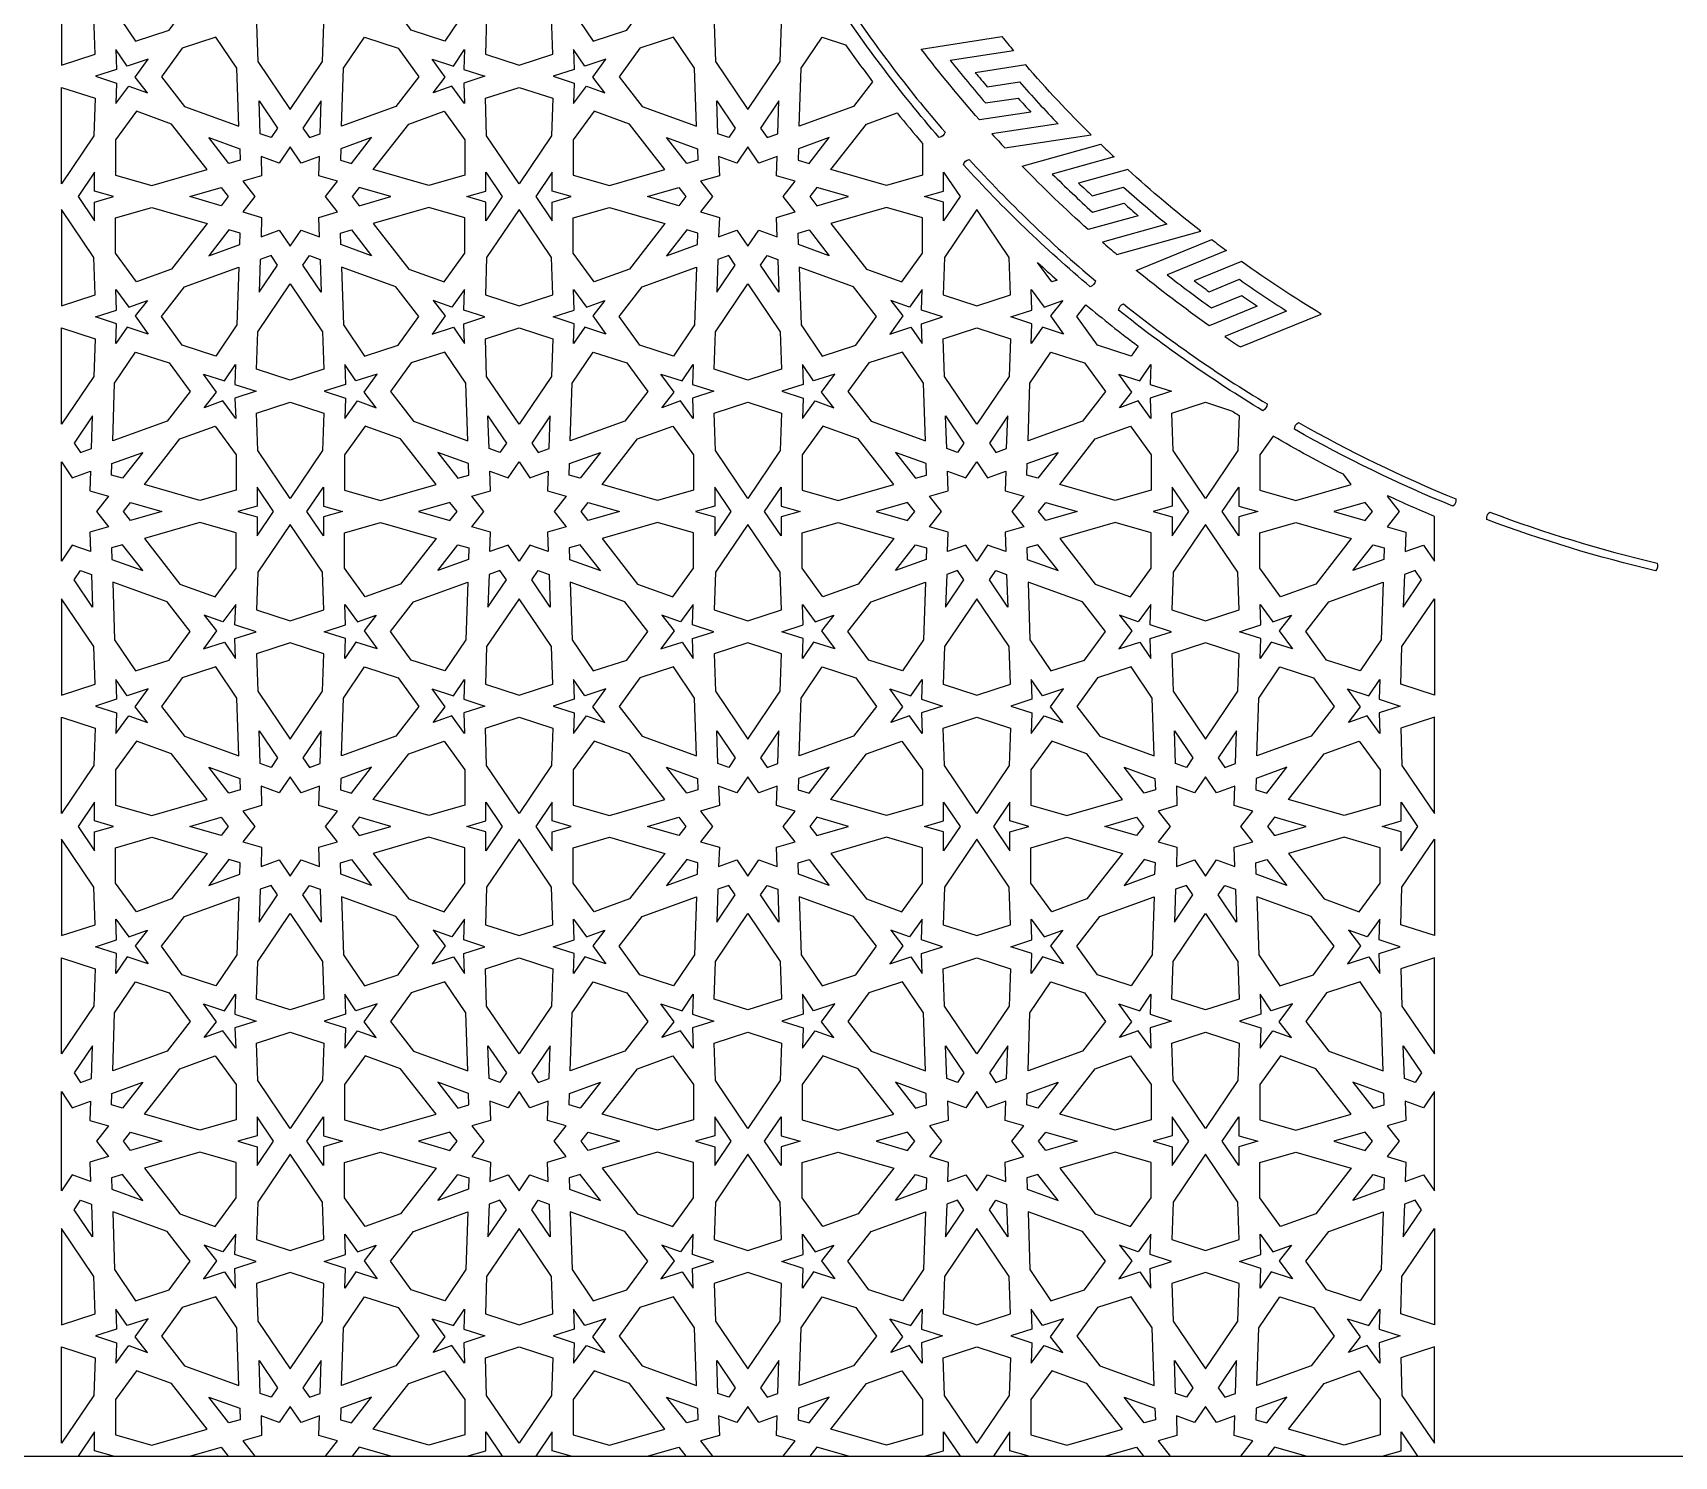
# Model space of a CAD drawing. Extents: x -1807 to 4498, y -1480 to 4111.
# Drawn here: x -265 to 1816, y -1480 to 325 of the extents above; entities that cross this region are included whole.
import ezdxf

# ---------------------------------------------------------------- set-up
doc = ezdxf.new("R2010")
doc.units = 0
doc.layers.add('LAYER_01', color=7, linetype='CONTINUOUS')

msp = doc.modelspace()

# ---------------------------------------------------------------- linework, layer by layer
at = {"layer": 'LAYER_01'}
for points in [[(-1806.5, -1480.4), (4497.9, -1480.4), (4497.9, 4110.9), (-1806.5, 4110.9)], [(-95, 402), (-163.9, 427), (-161.4, 353.7), (-134.8, 314.3), (-92.1, 328.2), (-65.7, 364.5)], [(217.4, 402), (286.4, 427), (283.9, 353.7), (257.2, 314.3), (214.6, 328.2), (188.2, 364.5)], [(485.4, 402), (416.4, 427), (418.9, 353.7), (445.6, 314.3), (488.2, 328.2), (514.6, 364.5)], [(-228.9, 283.7), (-186.3, 297.6), (-187.8, 345.1), (-228.9, 405.8)], [(351.4, 283.7), (394.1, 297.6), (392.5, 345.1), (351.4, 405.8), (310.3, 345.1), (308.7, 297.6)], [(61.2, 349.9), (18.6, 336.1), (20.2, 288.5), (61.2, 227.8), (102.3, 288.5), (103.9, 336.1)], [(641.6, 349.9), (598.9, 336.1), (600.5, 288.5), (641.6, 227.8), (682.6, 288.5), (684.2, 336.1)], [(-6.3, 279.9), (-32.9, 319.3), (-75.6, 305.5), (-102, 269.2), (-72.7, 231.6), (-3.8, 206.6)], [(128.7, 279.9), (155.4, 319.3), (198.1, 305.5), (224.4, 269.2), (195.2, 231.6), (126.3, 206.6)], [(574.1, 279.9), (547.4, 319.3), (504.7, 305.5), (478.4, 269.2), (507.6, 231.6), (576.5, 206.6)], [(-185.7, 269.7), (-158.9, 261), (-159.8, 235), (-143.6, 257.3), (-119.9, 248.7), (-135.4, 268.6), (-118.8, 291.4), (-145.6, 282.7), (-159.7, 303.6), (-158.9, 278.4)], [(308.2, 269.7), (281.4, 261), (282.2, 235), (266.1, 257.3), (242.4, 248.7), (257.9, 268.6), (241.3, 291.4), (268.1, 282.7), (282.2, 303.6), (281.4, 278.4)], [(394.6, 269.7), (421.4, 261), (420.6, 235), (436.8, 257.3), (460.4, 248.7), (444.9, 268.6), (461.5, 291.4), (434.7, 282.7), (420.6, 303.6), (421.4, 278.4)], [(-228.9, 255.6), (-186.3, 241.8), (-187.8, 194.2), (-228.9, 133.5)], [(351.4, 255.6), (394.1, 241.8), (392.5, 194.2), (351.4, 133.5), (310.3, 194.2), (308.7, 241.8)], [(37, 191.9), (23.2, 196.8), (21.8, 238.4), (45.1, 204)], [(85.5, 191.9), (99.2, 196.8), (100.6, 238.4), (77.4, 204)], [(617.3, 191.9), (603.6, 196.8), (602.2, 238.4), (625.4, 204)], [(665.9, 191.9), (679.6, 196.8), (681, 238.4), (657.7, 204)], [(-89.1, 209.2), (-133.8, 225.4), (-160.2, 189.1), (-160.2, 144.2), (-114.4, 131), (-44, 151.3)], [(211.5, 209.2), (256.3, 225.4), (282.6, 189.1), (282.6, 144.2), (236.9, 131), (166.5, 151.3)], [(491.3, 209.2), (446.5, 225.4), (420.2, 189.1), (420.2, 144.2), (465.9, 131), (536.3, 151.3)], [(-2.3, 163.3), (-16.4, 159.3), (-41.9, 192.1), (-2.8, 177.9)], [(124.8, 163.3), (138.8, 159.3), (164.4, 192.1), (125.3, 177.9)], [(578, 163.3), (564, 159.3), (538.4, 192.1), (577.5, 177.9)], [(705.2, 163.3), (719.2, 159.3), (744.7, 192.1), (705.6, 177.9)], [(16.5, 117.1), (1.3, 97.7), (25, 90.8), (24.2, 66.2), (47.4, 74.6), (61.2, 54.1), (75.1, 74.6), (98.3, 66.2), (97.4, 90.8), (121.2, 97.7), (106, 117.1), (121.2, 136.6), (97.4, 143.4), (98.3, 168.1), (75.1, 159.7), (61.2, 180.1), (47.4, 159.7), (24.2, 168.1), (25, 143.4), (1.3, 136.6)], [(596.8, 117.1), (581.7, 97.7), (605.4, 90.8), (604.5, 66.2), (627.7, 74.6), (641.6, 54.1), (655.4, 74.6), (678.6, 66.2), (677.8, 90.8), (701.5, 97.7), (686.3, 117.1), (701.5, 136.6), (677.8, 143.4), (678.6, 168.1), (655.4, 159.7), (641.6, 180.1), (627.7, 159.7), (604.5, 168.1), (605.4, 143.4), (581.7, 136.6)], [(-162.7, 117.1), (-186.9, 124.1), (-186.9, 148), (-207.8, 117.1), (-186.9, 86.2), (-186.9, 110.2)], [(285.1, 117.1), (309.3, 124.1), (309.3, 148), (330.2, 117.1), (309.3, 86.2), (309.3, 110.2)], [(417.7, 117.1), (393.5, 124.1), (393.5, 148), (372.6, 117.1), (393.5, 86.2), (393.5, 110.2)], [(865.5, 117.1), (889.7, 124.1), (889.7, 148), (910.6, 117.1), (889.7, 86.2), (889.7, 110.2)], [(-17.4, 117.1), (-26.3, 105.6), (-66.2, 117.1), (-26.3, 128.6)], [(139.8, 117.1), (148.8, 105.6), (188.7, 117.1), (148.8, 128.6)], [(563, 117.1), (554, 105.6), (514.1, 117.1), (554, 128.6)], [(720.2, 117.1), (729.1, 105.6), (769, 117.1), (729.1, 128.6)], [(-228.9, -21.4), (-186.3, -7.5), (-187.8, 40), (-228.9, 100.8)], [(-89.1, 25.1), (-133.8, 8.9), (-160.2, 45.2), (-160.2, 90.1), (-114.4, 103.2), (-44, 82.9)], [(211.5, 25.1), (256.3, 8.9), (282.6, 45.2), (282.6, 90.1), (236.9, 103.2), (166.5, 82.9)], [(351.4, -21.4), (394.1, -7.5), (392.5, 40), (351.4, 100.8), (310.3, 40), (308.7, -7.5)], [(491.3, 25.1), (446.5, 8.9), (420.2, 45.2), (420.2, 90.1), (465.9, 103.2), (536.3, 82.9)], [(791.9, 25.1), (836.6, 8.9), (863, 45.2), (863, 90.1), (817.3, 103.2), (746.8, 82.9)], [(931.7, -21.4), (974.4, -7.5), (972.8, 40), (931.7, 100.8), (890.7, 40), (889.1, -7.5)], [(-2.3, 70.9), (-16.4, 75), (-41.9, 42.2), (-2.8, 56.4)], [(124.8, 70.9), (138.8, 75), (164.4, 42.2), (125.3, 56.4)], [(578, 70.9), (564, 75), (538.4, 42.2), (577.5, 56.4)], [(705.2, 70.9), (719.2, 75), (744.7, 42.2), (705.6, 56.4)], [(37, 42.4), (23.2, 37.4), (21.8, -4.1), (45.1, 30.3)], [(85.5, 42.4), (99.2, 37.4), (100.6, -4.1), (77.4, 30.3)], [(617.3, 42.4), (603.6, 37.4), (602.2, -4.1), (625.4, 30.3)], [(665.9, 42.4), (679.6, 37.4), (681, -4.1), (657.7, 30.3)], [(-6.3, -45.7), (-32.9, -85.1), (-75.6, -71.2), (-102, -34.9), (-72.7, 2.6), (-3.8, 27.6)], [(128.7, -45.7), (155.4, -85.1), (198.1, -71.2), (224.4, -34.9), (195.2, 2.6), (126.3, 27.6)], [(574.1, -45.7), (547.4, -85.1), (504.7, -71.2), (478.4, -34.9), (507.6, 2.6), (576.5, 27.6)], [(709.1, -45.7), (735.7, -85.1), (778.4, -71.2), (804.8, -34.9), (775.5, 2.6), (706.6, 27.6)], [(61.2, -115.7), (18.6, -101.8), (20.2, -54.3), (61.2, 6.5), (102.3, -54.3), (103.9, -101.8)], [(641.6, -115.7), (598.9, -101.8), (600.5, -54.3), (641.6, 6.5), (682.6, -54.3), (684.2, -101.8)], [(-185.7, -35.4), (-158.9, -26.7), (-159.8, -0.8), (-143.6, -23.1), (-119.9, -14.5), (-135.4, -34.3), (-118.8, -57.2), (-145.6, -48.4), (-159.7, -69.3), (-158.9, -44.1)], [(308.2, -35.4), (281.4, -26.7), (282.2, -0.8), (266.1, -23.1), (242.4, -14.5), (257.9, -34.3), (241.3, -57.2), (268.1, -48.4), (282.2, -69.3), (281.4, -44.1)], [(394.6, -35.4), (421.4, -26.7), (420.6, -0.8), (436.8, -23.1), (460.4, -14.5), (444.9, -34.3), (461.5, -57.2), (434.7, -48.4), (420.6, -69.3), (421.4, -44.1)], [(888.5, -35.4), (861.7, -26.7), (862.6, -0.8), (846.4, -23.1), (822.7, -14.5), (838.2, -34.3), (821.6, -57.2), (848.4, -48.4), (862.5, -69.3), (861.7, -44.1)], [(974.9, -35.4), (1001.8, -26.7), (1000.9, -0.8), (1017.1, -23.1), (1040.8, -14.5), (1025.3, -34.3), (1041.9, -57.2), (1015, -48.4), (1000.9, -69.3), (1001.8, -44.1)], [(-228.9, -49.5), (-186.3, -63.3), (-187.8, -110.9), (-228.9, -171.6)], [(351.4, -49.5), (394.1, -63.3), (392.5, -110.9), (351.4, -171.6), (310.3, -110.9), (308.7, -63.3)], [(931.7, -49.5), (974.4, -63.3), (972.8, -110.9), (931.7, -171.6), (890.7, -110.9), (889.1, -63.3)], [(-95, -167.7), (-163.9, -192.7), (-161.4, -119.5), (-134.8, -80.1), (-92.1, -93.9), (-65.7, -130.2)], [(217.4, -167.7), (286.4, -192.7), (283.9, -119.5), (257.2, -80.1), (214.6, -93.9), (188.2, -130.2)], [(485.4, -167.7), (416.4, -192.7), (418.9, -119.5), (445.6, -80.1), (488.2, -93.9), (514.6, -130.2)], [(797.8, -167.7), (866.7, -192.7), (864.2, -119.5), (837.6, -80.1), (794.9, -93.9), (768.5, -130.2)], [(1065.7, -167.7), (996.8, -192.7), (999.2, -119.5), (1025.9, -80.1), (1068.6, -93.9), (1094.9, -130.2)], [(18, -129.7), (-8.8, -138.4), (-7.9, -164.3), (-24.1, -142.1), (-47.8, -150.6), (-32.3, -130.8), (-48.9, -108), (-22.1, -116.7), (-8, -95.8), (-8.8, -121)], [(104.4, -129.7), (131.3, -138.4), (130.4, -164.3), (146.6, -142.1), (170.3, -150.6), (154.8, -130.8), (171.4, -108), (144.5, -116.7), (130.4, -95.8), (131.3, -121)], [(598.4, -129.7), (571.5, -138.4), (572.4, -164.3), (556.2, -142.1), (532.5, -150.6), (548, -130.8), (531.4, -108), (558.3, -116.7), (572.4, -95.8), (571.5, -121)], [(684.8, -129.7), (711.6, -138.4), (710.7, -164.3), (726.9, -142.1), (750.6, -150.6), (735.1, -130.8), (751.7, -108), (724.9, -116.7), (710.8, -95.8), (711.6, -121)], [(1178.7, -129.7), (1151.9, -138.4), (1152.7, -164.3), (1136.5, -142.1), (1112.9, -150.6), (1128.3, -130.8), (1111.8, -108), (1138.6, -116.7), (1152.7, -95.8), (1151.9, -121)], [(61.2, -143.7), (103.9, -157.6), (102.3, -205.1), (61.2, -265.9), (20.2, -205.1), (18.6, -157.6)], [(641.6, -143.7), (684.2, -157.6), (682.6, -205.1), (641.6, -265.9), (600.5, -205.1), (598.9, -157.6)], [(-189.5, -161), (-212.8, -195.4), (-204.6, -207.5), (-190.9, -202.5)], [(312, -161), (335.3, -195.4), (327.1, -207.5), (313.4, -202.5)], [(390.8, -161), (367.5, -195.4), (375.7, -207.5), (389.4, -202.5)], [(892.3, -161), (915.6, -195.4), (907.4, -207.5), (893.7, -202.5)], [(971.1, -161), (947.8, -195.4), (956, -207.5), (969.7, -202.5)], [(-53.2, -268.4), (-123.7, -248.1), (-78.6, -190.2), (-33.9, -174), (-7.5, -210.3), (-7.5, -255.2)], [(175.7, -268.4), (246.2, -248.1), (201.1, -190.2), (156.4, -174), (130, -210.3), (130, -255.2)], [(527.1, -268.4), (456.6, -248.1), (501.7, -190.2), (546.4, -174), (572.8, -210.3), (572.8, -255.2)], [(756, -268.4), (826.5, -248.1), (781.4, -190.2), (736.7, -174), (710.3, -210.3), (710.3, -255.2)], [(1107.4, -268.4), (1037, -248.1), (1082, -190.2), (1126.8, -174), (1153.1, -210.3), (1153.1, -255.2)], [(-125.8, -207.3), (-151.3, -240.1), (-165.3, -236.1), (-164.9, -221.5)], [(248.3, -207.3), (273.8, -240.1), (287.8, -236.1), (287.3, -221.5)], [(454.5, -207.3), (429, -240.1), (415, -236.1), (415.5, -221.5)], [(828.6, -207.3), (854.1, -240.1), (868.1, -236.1), (867.7, -221.5)], [(1034.9, -207.3), (1009.3, -240.1), (995.3, -236.1), (995.8, -221.5)], [(-228.9, -219.3), (-215.1, -239.7), (-191.9, -231.3), (-192.7, -255.9), (-169, -262.8), (-184.2, -282.2), (-169, -301.7), (-192.7, -308.6), (-191.9, -333.2), (-215.1, -324.8), (-228.9, -345.2)], [(396.1, -282.2), (411.3, -301.7), (387.6, -308.6), (388.4, -333.2), (365.2, -324.8), (351.4, -345.2), (337.6, -324.8), (314.4, -333.2), (315.2, -308.6), (291.5, -301.7), (306.7, -282.2), (291.5, -262.8), (315.2, -255.9), (314.4, -231.3), (337.6, -239.7), (351.4, -219.3), (365.2, -239.7), (388.4, -231.3), (387.6, -255.9), (411.3, -262.8)], [(976.5, -282.2), (991.6, -301.7), (967.9, -308.6), (968.8, -333.2), (945.6, -324.8), (931.7, -345.2), (917.9, -324.8), (894.7, -333.2), (895.5, -308.6), (871.8, -301.7), (887, -282.2), (871.8, -262.8), (895.5, -255.9), (894.7, -231.3), (917.9, -239.7), (931.7, -219.3), (945.6, -239.7), (968.8, -231.3), (967.9, -255.9), (991.6, -262.8)], [(40.1, -282.2), (19.2, -251.3), (19.2, -275.3), (-5, -282.2), (19.2, -289.2), (19.2, -313.2)], [(82.4, -282.2), (103.3, -251.3), (103.3, -275.3), (127.5, -282.2), (103.3, -289.2), (103.3, -313.2)], [(620.4, -282.2), (599.5, -251.3), (599.5, -275.3), (575.3, -282.2), (599.5, -289.2), (599.5, -313.2)], [(662.7, -282.2), (683.6, -251.3), (683.6, -275.3), (707.8, -282.2), (683.6, -289.2), (683.6, -313.2)], [(1200.7, -282.2), (1179.8, -251.3), (1179.8, -275.3), (1155.6, -282.2), (1179.8, -289.2), (1179.8, -313.2)], [(1243.1, -282.2), (1264, -251.3), (1264, -275.3), (1288.2, -282.2), (1264, -289.2), (1264, -313.2)], [(-150.3, -282.2), (-141.4, -270.7), (-101.5, -282.2), (-141.4, -293.8)], [(223.9, -282.2), (263.8, -293.8), (272.8, -282.2), (263.8, -270.7)], [(478.9, -282.2), (439, -293.8), (430, -282.2), (439, -270.7)], [(853.1, -282.2), (844.2, -270.7), (804.3, -282.2), (844.2, -293.8)], [(1010.3, -282.2), (1019.3, -270.7), (1059.2, -282.2), (1019.3, -293.8)], [(1384.6, -282.2), (1424.5, -293.8), (1433.5, -282.2), (1424.5, -270.7)], [(-53.2, -296.1), (-123.7, -316.4), (-78.6, -374.3), (-33.9, -390.5), (-7.5, -354.2), (-7.5, -309.3)], [(61.2, -420.8), (103.9, -406.9), (102.3, -359.3), (61.2, -298.6), (20.2, -359.3), (18.6, -406.9)], [(175.7, -296.1), (246.2, -316.4), (201.1, -374.3), (156.4, -390.5), (130, -354.2), (130, -309.3)], [(527.1, -296.1), (456.6, -316.4), (501.7, -374.3), (546.4, -390.5), (572.8, -354.2), (572.8, -309.3)], [(641.6, -420.8), (684.2, -406.9), (682.6, -359.3), (641.6, -298.6), (600.5, -359.3), (598.9, -406.9)], [(756, -296.1), (826.5, -316.4), (781.4, -374.3), (736.7, -390.5), (710.3, -354.2), (710.3, -309.3)], [(1107.4, -296.1), (1037, -316.4), (1082, -374.3), (1126.8, -390.5), (1153.1, -354.2), (1153.1, -309.3)], [(1221.9, -420.8), (1264.6, -406.9), (1263, -359.3), (1221.9, -298.6), (1180.8, -359.3), (1179.2, -406.9)], [(1336.4, -296.1), (1406.8, -316.4), (1361.8, -374.3), (1317, -390.5), (1290.7, -354.2), (1290.7, -309.3)], [(-125.8, -357.2), (-151.3, -324.4), (-165.3, -328.4), (-164.9, -343)], [(248.3, -357.2), (273.8, -324.4), (287.8, -328.4), (287.3, -343)], [(454.5, -357.2), (429, -324.4), (415, -328.4), (415.5, -343)], [(828.6, -357.2), (854.1, -324.4), (868.1, -328.4), (867.7, -343)], [(1034.9, -357.2), (1009.3, -324.4), (995.3, -328.4), (995.8, -343)], [(1408.9, -357.2), (1434.5, -324.4), (1448.5, -328.4), (1448, -343)], [(-189.5, -403.5), (-212.8, -369.1), (-204.6, -357), (-190.9, -362)], [(-95, -396.8), (-163.9, -371.8), (-161.4, -445), (-134.8, -484.4), (-92.1, -470.6), (-65.7, -434.3)], [(217.4, -396.8), (286.4, -371.8), (283.9, -445), (257.2, -484.4), (214.6, -470.6), (188.2, -434.3)], [(312, -403.5), (335.3, -369.1), (327.1, -357), (313.4, -362)], [(390.8, -403.5), (367.5, -369.1), (375.7, -357), (389.4, -362)], [(485.4, -396.8), (416.4, -371.8), (418.9, -445), (445.6, -484.4), (488.2, -470.6), (514.6, -434.3)], [(797.8, -396.8), (866.7, -371.8), (864.2, -445), (837.6, -484.4), (794.9, -470.6), (768.5, -434.3)], [(892.3, -403.5), (915.6, -369.1), (907.4, -357), (893.7, -362)], [(971.1, -403.5), (947.8, -369.1), (956, -357), (969.7, -362)], [(1065.7, -396.8), (996.8, -371.8), (999.2, -445), (1025.9, -484.4), (1068.6, -470.6), (1094.9, -434.3)], [(1378.1, -396.8), (1447, -371.8), (1444.6, -445), (1417.9, -484.4), (1375.2, -470.6), (1348.9, -434.3)], [(1472.7, -403.5), (1495.9, -369.1), (1487.8, -357), (1474.1, -362)], [(-228.9, -515), (-186.3, -501.2), (-187.8, -453.6), (-228.9, -392.9)], [(351.4, -515), (394.1, -501.2), (392.5, -453.6), (351.4, -392.9), (310.3, -453.6), (308.7, -501.2)], [(931.7, -515), (974.4, -501.2), (972.8, -453.6), (931.7, -392.9), (890.7, -453.6), (889.1, -501.2)], [(1512.1, -515), (1469.4, -501.2), (1471, -453.6), (1512.1, -392.9)], [(18, -434.8), (-8.8, -426.1), (-7.9, -400.2), (-24.1, -422.4), (-47.8, -413.9), (-32.3, -433.7), (-48.9, -456.5), (-22.1, -447.8), (-8, -468.7), (-8.8, -443.5)], [(104.4, -434.8), (131.3, -426.1), (130.4, -400.2), (146.6, -422.4), (170.3, -413.9), (154.8, -433.7), (171.4, -456.5), (144.5, -447.8), (130.4, -468.7), (131.3, -443.5)], [(598.4, -434.8), (571.5, -426.1), (572.4, -400.2), (556.2, -422.4), (532.5, -413.9), (548, -433.7), (531.4, -456.5), (558.3, -447.8), (572.4, -468.7), (571.5, -443.5)], [(684.8, -434.8), (711.6, -426.1), (710.7, -400.2), (726.9, -422.4), (750.6, -413.9), (735.1, -433.7), (751.7, -456.5), (724.9, -447.8), (710.8, -468.7), (711.6, -443.5)], [(1178.7, -434.8), (1151.9, -426.1), (1152.7, -400.2), (1136.5, -422.4), (1112.9, -413.9), (1128.3, -433.7), (1111.8, -456.5), (1138.6, -447.8), (1152.7, -468.7), (1151.9, -443.5)], [(1265.1, -434.8), (1291.9, -426.1), (1291.1, -400.2), (1307.2, -422.4), (1330.9, -413.9), (1315.4, -433.7), (1332, -456.5), (1305.2, -447.8), (1291.1, -468.7), (1291.9, -443.5)], [(61.2, -448.8), (18.6, -462.7), (20.2, -510.2), (61.2, -571), (102.3, -510.2), (103.9, -462.7)], [(641.6, -448.8), (598.9, -462.7), (600.5, -510.2), (641.6, -571), (682.6, -510.2), (684.2, -462.7)], [(1221.9, -448.8), (1179.2, -462.7), (1180.8, -510.2), (1221.9, -571), (1263, -510.2), (1264.6, -462.7)], [(-185.7, -529.1), (-158.9, -537.8), (-159.8, -563.7), (-143.6, -541.4), (-119.9, -550), (-135.4, -530.2), (-118.8, -507.3), (-145.6, -516), (-159.7, -495.2), (-158.9, -520.4)], [(-6.3, -518.8), (-32.9, -479.4), (-75.6, -493.3), (-102, -529.6), (-72.7, -567.1), (-3.8, -592.1)], [(128.7, -518.8), (155.4, -479.4), (198.1, -493.3), (224.4, -529.6), (195.2, -567.1), (126.3, -592.1)], [(308.2, -529.1), (281.4, -537.8), (282.2, -563.7), (266.1, -541.4), (242.4, -550), (257.9, -530.2), (241.3, -507.3), (268.1, -516), (282.2, -495.2), (281.4, -520.4)], [(394.6, -529.1), (421.4, -537.8), (420.6, -563.7), (436.8, -541.4), (460.4, -550), (444.9, -530.2), (461.5, -507.3), (434.7, -516), (420.6, -495.2), (421.4, -520.4)], [(574.1, -518.8), (547.4, -479.4), (504.7, -493.3), (478.4, -529.6), (507.6, -567.1), (576.5, -592.1)], [(709.1, -518.8), (735.7, -479.4), (778.4, -493.3), (804.8, -529.6), (775.5, -567.1), (706.6, -592.1)], [(888.5, -529.1), (861.7, -537.8), (862.6, -563.7), (846.4, -541.4), (822.7, -550), (838.2, -530.2), (821.6, -507.3), (848.4, -516), (862.5, -495.2), (861.7, -520.4)], [(974.9, -529.1), (1001.8, -537.8), (1000.9, -563.7), (1017.1, -541.4), (1040.8, -550), (1025.3, -530.2), (1041.9, -507.3), (1015, -516), (1000.9, -495.2), (1001.8, -520.4)], [(1154.4, -518.8), (1127.7, -479.4), (1085.1, -493.3), (1058.7, -529.6), (1087.9, -567.1), (1156.9, -592.1)], [(1289.4, -518.8), (1316.1, -479.4), (1358.7, -493.3), (1385.1, -529.6), (1355.9, -567.1), (1286.9, -592.1)], [(1468.9, -529.1), (1442, -537.8), (1442.9, -563.7), (1426.7, -541.4), (1403, -550), (1418.5, -530.2), (1401.9, -507.3), (1428.8, -516), (1442.9, -495.2), (1442, -520.4)], [(-228.9, -543.1), (-186.3, -557), (-187.8, -604.5), (-228.9, -665.3)], [(37, -606.9), (23.2, -601.9), (21.8, -560.4), (45.1, -594.8)], [(85.5, -606.9), (99.2, -601.9), (100.6, -560.4), (77.4, -594.8)], [(351.4, -543.1), (394.1, -557), (392.5, -604.5), (351.4, -665.3), (310.3, -604.5), (308.7, -557)], [(617.3, -606.9), (603.6, -601.9), (602.2, -560.4), (625.4, -594.8)], [(665.9, -606.9), (679.6, -601.9), (681, -560.4), (657.7, -594.8)], [(931.7, -665.3), (890.7, -604.5), (889.1, -557), (931.7, -543.1), (974.4, -557), (972.8, -604.5)], [(1197.6, -606.9), (1183.9, -601.9), (1182.5, -560.4), (1205.8, -594.8)], [(1246.2, -606.9), (1259.9, -601.9), (1261.3, -560.4), (1238, -594.8)], [(1512.1, -543.1), (1469.4, -557), (1471, -604.5), (1512.1, -665.3)], [(-89.1, -589.6), (-133.8, -573.4), (-160.2, -609.7), (-160.2, -654.6), (-114.4, -667.7), (-44, -647.4)], [(211.5, -589.6), (256.3, -573.4), (282.6, -609.7), (282.6, -654.6), (236.9, -667.7), (166.5, -647.4)], [(491.3, -589.6), (446.5, -573.4), (420.2, -609.7), (420.2, -654.6), (465.9, -667.7), (536.3, -647.4)], [(791.9, -589.6), (836.6, -573.4), (863, -609.7), (863, -654.6), (817.3, -667.7), (746.8, -647.4)], [(1071.6, -589.6), (1026.9, -573.4), (1000.5, -609.7), (1000.5, -654.6), (1046.2, -667.7), (1116.7, -647.4)], [(1372.2, -589.6), (1416.9, -573.4), (1443.3, -609.7), (1443.3, -654.6), (1397.6, -667.7), (1327.1, -647.4)], [(-2.3, -635.4), (-16.4, -639.5), (-41.9, -606.7), (-2.8, -620.9)], [(16.5, -681.6), (1.3, -701.1), (25, -707.9), (24.2, -732.6), (47.4, -724.2), (61.2, -744.6), (75.1, -724.2), (98.3, -732.6), (97.4, -707.9), (121.2, -701.1), (106, -681.6), (121.2, -662.2), (97.4, -655.3), (98.3, -630.7), (75.1, -639.1), (61.2, -618.6), (47.4, -639.1), (24.2, -630.7), (25, -655.3), (1.3, -662.2)], [(124.8, -635.4), (138.8, -639.5), (164.4, -606.7), (125.3, -620.9)], [(578, -635.4), (564, -639.5), (538.4, -606.7), (577.5, -620.9)], [(596.8, -681.6), (581.7, -701.1), (605.4, -707.9), (604.5, -732.6), (627.7, -724.2), (641.6, -744.6), (655.4, -724.2), (678.6, -732.6), (677.8, -707.9), (701.5, -701.1), (686.3, -681.6), (701.5, -662.2), (677.8, -655.3), (678.6, -630.7), (655.4, -639.1), (641.6, -618.6), (627.7, -639.1), (604.5, -630.7), (605.4, -655.3), (581.7, -662.2)], [(705.2, -635.4), (719.2, -639.5), (744.7, -606.7), (705.6, -620.9)], [(1158.3, -635.4), (1144.3, -639.5), (1118.8, -606.7), (1157.8, -620.9)], [(1177.1, -681.6), (1162, -701.1), (1185.7, -707.9), (1184.9, -732.6), (1208.1, -724.2), (1221.9, -744.6), (1235.7, -724.2), (1258.9, -732.6), (1258.1, -707.9), (1281.8, -701.1), (1266.6, -681.6), (1281.8, -662.2), (1258.1, -655.3), (1258.9, -630.7), (1235.7, -639.1), (1221.9, -618.6), (1208.1, -639.1), (1184.9, -630.7), (1185.7, -655.3), (1162, -662.2)], [(1285.5, -635.4), (1299.5, -639.5), (1325, -606.7), (1286, -620.9)], [(-162.7, -681.6), (-186.9, -674.7), (-186.9, -650.7), (-207.8, -681.6), (-186.9, -712.5), (-186.9, -688.6)], [(285.1, -681.6), (309.3, -674.7), (309.3, -650.7), (330.2, -681.6), (309.3, -712.5), (309.3, -688.6)], [(417.7, -681.6), (393.5, -674.7), (393.5, -650.7), (372.6, -681.6), (393.5, -712.5), (393.5, -688.6)], [(865.5, -681.6), (889.7, -674.7), (889.7, -650.7), (910.6, -681.6), (889.7, -712.5), (889.7, -688.6)], [(998, -681.6), (973.8, -674.7), (973.8, -650.7), (952.9, -681.6), (973.8, -712.5), (973.8, -688.6)], [(1445.8, -681.6), (1470, -674.7), (1470, -650.7), (1490.9, -681.6), (1470, -712.5), (1470, -688.6)], [(-17.4, -681.6), (-26.3, -693.1), (-66.2, -681.6), (-26.3, -670.1)], [(139.8, -681.6), (148.8, -693.1), (188.7, -681.6), (148.8, -670.1)], [(563, -681.6), (554, -693.1), (514.1, -681.6), (554, -670.1)], [(720.2, -681.6), (729.1, -693.1), (769, -681.6), (729.1, -670.1)], [(1143.3, -681.6), (1134.3, -693.1), (1094.4, -681.6), (1134.3, -670.1)], [(1300.5, -681.6), (1309.5, -693.1), (1349.4, -681.6), (1309.5, -670.1)], [(-228.9, -820.1), (-186.3, -806.3), (-187.8, -758.7), (-228.9, -698)], [(-89.1, -773.7), (-133.8, -789.9), (-160.2, -753.6), (-160.2, -708.7), (-114.4, -695.5), (-44, -715.8)], [(211.5, -773.7), (256.3, -789.9), (282.6, -753.6), (282.6, -708.7), (236.9, -695.5), (166.5, -715.8)], [(351.4, -820.1), (394.1, -806.3), (392.5, -758.7), (351.4, -698), (310.3, -758.7), (308.7, -806.3)], [(491.3, -773.7), (446.5, -789.9), (420.2, -753.6), (420.2, -708.7), (465.9, -695.5), (536.3, -715.8)], [(791.9, -773.7), (836.6, -789.9), (863, -753.6), (863, -708.7), (817.3, -695.5), (746.8, -715.8)], [(931.7, -820.1), (974.4, -806.3), (972.8, -758.7), (931.7, -698), (890.7, -758.7), (889.1, -806.3)], [(1071.6, -773.7), (1026.9, -789.9), (1000.5, -753.6), (1000.5, -708.7), (1046.2, -695.5), (1116.7, -715.8)], [(1372.2, -773.7), (1416.9, -789.9), (1443.3, -753.6), (1443.3, -708.7), (1397.6, -695.5), (1327.1, -715.8)], [(1512.1, -820.1), (1469.4, -806.3), (1471, -758.7), (1512.1, -698)], [(-2.3, -727.8), (-16.4, -723.8), (-41.9, -756.6), (-2.8, -742.4)], [(124.8, -727.8), (138.8, -723.8), (164.4, -756.6), (125.3, -742.4)], [(578, -727.8), (564, -723.8), (538.4, -756.6), (577.5, -742.4)], [(705.2, -727.8), (719.2, -723.8), (744.7, -756.6), (705.6, -742.4)], [(1158.3, -727.8), (1144.3, -723.8), (1118.8, -756.6), (1157.8, -742.4)], [(1285.5, -727.8), (1299.5, -723.8), (1325, -756.6), (1286, -742.4)], [(37, -756.4), (23.2, -761.3), (21.8, -802.9), (45.1, -768.5)], [(85.5, -756.4), (99.2, -761.3), (100.6, -802.9), (77.4, -768.5)], [(617.3, -756.4), (603.6, -761.3), (602.2, -802.9), (625.4, -768.5)], [(665.9, -756.4), (679.6, -761.3), (681, -802.9), (657.7, -768.5)], [(1197.6, -756.4), (1183.9, -761.3), (1182.5, -802.9), (1205.8, -768.5)], [(1246.2, -756.4), (1259.9, -761.3), (1261.3, -802.9), (1238, -768.5)], [(-6.3, -844.4), (-32.9, -883.8), (-75.6, -870), (-102, -833.7), (-72.7, -796.1), (-3.8, -771.1)], [(128.7, -844.4), (155.4, -883.8), (198.1, -870), (224.4, -833.7), (195.2, -796.1), (126.3, -771.1)], [(574.1, -844.4), (547.4, -883.8), (504.7, -870), (478.4, -833.7), (507.6, -796.1), (576.5, -771.1)], [(709.1, -844.4), (735.7, -883.8), (778.4, -870), (804.8, -833.7), (775.5, -796.1), (706.6, -771.1)], [(1154.4, -844.4), (1127.7, -883.8), (1085.1, -870), (1058.7, -833.7), (1087.9, -796.1), (1156.9, -771.1)], [(1289.4, -844.4), (1316.1, -883.8), (1358.7, -870), (1385.1, -833.7), (1355.9, -796.1), (1286.9, -771.1)], [(-185.7, -834.2), (-158.9, -825.5), (-159.8, -799.5), (-143.6, -821.8), (-119.9, -813.2), (-135.4, -833.1), (-118.8, -855.9), (-145.6, -847.2), (-159.7, -868.1), (-158.9, -842.9)], [(61.2, -914.4), (18.6, -900.6), (20.2, -853), (61.2, -792.3), (102.3, -853), (103.9, -900.6)], [(308.2, -834.2), (281.4, -825.5), (282.2, -799.5), (266.1, -821.8), (242.4, -813.2), (257.9, -833.1), (241.3, -855.9), (268.1, -847.2), (282.2, -868.1), (281.4, -842.9)], [(394.6, -834.2), (421.4, -825.5), (420.6, -799.5), (436.8, -821.8), (460.4, -813.2), (444.9, -833.1), (461.5, -855.9), (434.7, -847.2), (420.6, -868.1), (421.4, -842.9)], [(641.6, -914.4), (598.9, -900.6), (600.5, -853), (641.6, -792.3), (682.6, -853), (684.2, -900.6)], [(888.5, -834.2), (861.7, -825.5), (862.6, -799.5), (846.4, -821.8), (822.7, -813.2), (838.2, -833.1), (821.6, -855.9), (848.4, -847.2), (862.5, -868.1), (861.7, -842.9)], [(974.9, -834.2), (1001.8, -825.5), (1000.9, -799.5), (1017.1, -821.8), (1040.8, -813.2), (1025.3, -833.1), (1041.9, -855.9), (1015, -847.2), (1000.9, -868.1), (1001.8, -842.9)], [(1221.9, -914.4), (1179.2, -900.6), (1180.8, -853), (1221.9, -792.3), (1263, -853), (1264.6, -900.6)], [(1468.9, -834.2), (1442, -825.5), (1442.9, -799.5), (1426.7, -821.8), (1403, -813.2), (1418.5, -833.1), (1401.9, -855.9), (1428.8, -847.2), (1442.9, -868.1), (1442, -842.9)], [(-228.9, -848.2), (-186.3, -862.1), (-187.8, -909.6), (-228.9, -970.3)], [(351.4, -848.2), (394.1, -862.1), (392.5, -909.6), (351.4, -970.3), (310.3, -909.6), (308.7, -862.1)], [(931.7, -970.3), (890.7, -909.6), (889.1, -862.1), (931.7, -848.2), (974.4, -862.1), (972.8, -909.6)], [(1512.1, -848.2), (1469.4, -862.1), (1471, -909.6), (1512.1, -970.3)], [(-95, -966.5), (-163.9, -991.5), (-161.4, -918.2), (-134.8, -878.8), (-92.1, -892.7), (-65.7, -929)], [(18, -928.5), (-8.8, -937.2), (-7.9, -963.1), (-24.1, -940.8), (-47.8, -949.4), (-32.3, -929.5), (-48.9, -906.7), (-22.1, -915.4), (-8, -894.6), (-8.8, -919.7)], [(104.4, -928.5), (131.3, -937.2), (130.4, -963.1), (146.6, -940.8), (170.3, -949.4), (154.8, -929.5), (171.4, -906.7), (144.5, -915.4), (130.4, -894.6), (131.3, -919.7)], [(217.4, -966.5), (286.4, -991.5), (283.9, -918.2), (257.2, -878.8), (214.6, -892.7), (188.2, -929)], [(485.4, -966.5), (416.4, -991.5), (418.9, -918.2), (445.6, -878.8), (488.2, -892.7), (514.6, -929)], [(598.4, -928.5), (571.5, -937.2), (572.4, -963.1), (556.2, -940.8), (532.5, -949.4), (548, -929.5), (531.4, -906.7), (558.3, -915.4), (572.4, -894.6), (571.5, -919.7)], [(684.8, -928.5), (711.6, -937.2), (710.7, -963.1), (726.9, -940.8), (750.6, -949.4), (735.1, -929.5), (751.7, -906.7), (724.9, -915.4), (710.8, -894.6), (711.6, -919.7)], [(797.8, -966.5), (866.7, -991.5), (864.2, -918.2), (837.6, -878.8), (794.9, -892.7), (768.5, -929)], [(1065.7, -966.5), (996.8, -991.5), (999.2, -918.2), (1025.9, -878.8), (1068.6, -892.7), (1094.9, -929)], [(1178.7, -928.5), (1151.9, -937.2), (1152.7, -963.1), (1136.5, -940.8), (1112.9, -949.4), (1128.3, -929.5), (1111.8, -906.7), (1138.6, -915.4), (1152.7, -894.6), (1151.9, -919.7)], [(1265.1, -928.5), (1291.9, -937.2), (1291.1, -963.1), (1307.2, -940.8), (1330.9, -949.4), (1315.4, -929.5), (1332, -906.7), (1305.2, -915.4), (1291.1, -894.6), (1291.9, -919.7)], [(1378.1, -966.5), (1447, -991.5), (1444.6, -918.2), (1417.9, -878.8), (1375.2, -892.7), (1348.9, -929)], [(61.2, -942.5), (103.9, -956.4), (102.3, -1003.9), (61.2, -1064.6), (20.2, -1003.9), (18.6, -956.4)], [(641.6, -942.5), (684.2, -956.4), (682.6, -1003.9), (641.6, -1064.6), (600.5, -1003.9), (598.9, -956.4)], [(1221.9, -942.5), (1264.6, -956.4), (1263, -1003.9), (1221.9, -1064.6), (1180.8, -1003.9), (1179.2, -956.4)], [(-189.5, -959.8), (-212.8, -994.2), (-204.6, -1006.3), (-190.9, -1001.3)], [(-53.2, -1067.1), (-123.7, -1046.8), (-78.6, -989), (-33.9, -972.8), (-7.5, -1009.1), (-7.5, -1053.9)], [(175.7, -1067.1), (246.2, -1046.8), (201.1, -989), (156.4, -972.8), (130, -1009.1), (130, -1053.9)], [(312, -959.8), (335.3, -994.2), (327.1, -1006.3), (313.4, -1001.3)], [(390.8, -959.8), (367.5, -994.2), (375.7, -1006.3), (389.4, -1001.3)], [(527.1, -1067.1), (456.6, -1046.8), (501.7, -989), (546.4, -972.8), (572.8, -1009.1), (572.8, -1053.9)], [(756, -1067.1), (826.5, -1046.8), (781.4, -989), (736.7, -972.8), (710.3, -1009.1), (710.3, -1053.9)], [(892.3, -959.8), (915.6, -994.2), (907.4, -1006.3), (893.7, -1001.3)], [(971.1, -959.8), (947.8, -994.2), (956, -1006.3), (969.7, -1001.3)], [(1107.4, -1067.1), (1037, -1046.8), (1082, -989), (1126.8, -972.8), (1153.1, -1009.1), (1153.1, -1053.9)], [(1336.4, -1067.1), (1406.8, -1046.8), (1361.8, -989), (1317, -972.8), (1290.7, -1009.1), (1290.7, -1053.9)], [(1472.7, -959.8), (1495.9, -994.2), (1487.8, -1006.3), (1474.1, -1001.3)], [(-228.9, -1018), (-215.1, -1038.4), (-191.9, -1030), (-192.7, -1054.7), (-169, -1061.5), (-184.2, -1081), (-169, -1100.5), (-192.7, -1107.3), (-191.9, -1132), (-215.1, -1123.6), (-228.9, -1144)], [(-125.8, -1006.1), (-151.3, -1038.8), (-165.3, -1034.8), (-164.9, -1020.2)], [(248.3, -1006.1), (273.8, -1038.8), (287.8, -1034.8), (287.3, -1020.2)], [(351.4, -1144), (365.2, -1123.6), (388.4, -1132), (387.6, -1107.3), (411.3, -1100.5), (396.1, -1081), (411.3, -1061.5), (387.6, -1054.7), (388.4, -1030), (365.2, -1038.4), (351.4, -1018), (337.6, -1038.4), (314.4, -1030), (315.2, -1054.7), (291.5, -1061.5), (306.7, -1081), (291.5, -1100.5), (315.2, -1107.3), (314.4, -1132), (337.6, -1123.6)], [(454.5, -1006.1), (429, -1038.8), (415, -1034.8), (415.5, -1020.2)], [(828.6, -1006.1), (854.1, -1038.8), (868.1, -1034.8), (867.7, -1020.2)], [(931.7, -1144), (945.6, -1123.6), (968.8, -1132), (967.9, -1107.3), (991.6, -1100.5), (976.5, -1081), (991.6, -1061.5), (967.9, -1054.7), (968.8, -1030), (945.6, -1038.4), (931.7, -1018), (917.9, -1038.4), (894.7, -1030), (895.5, -1054.7), (871.8, -1061.5), (887, -1081), (871.8, -1100.5), (895.5, -1107.3), (894.7, -1132), (917.9, -1123.6)], [(1034.9, -1006.1), (1009.3, -1038.8), (995.3, -1034.8), (995.8, -1020.2)], [(1408.9, -1006.1), (1434.5, -1038.8), (1448.5, -1034.8), (1448, -1020.2)], [(1512.1, -1018), (1498.2, -1038.4), (1475, -1030), (1475.9, -1054.7), (1452.1, -1061.5), (1467.3, -1081), (1452.1, -1100.5), (1475.9, -1107.3), (1475, -1132), (1498.2, -1123.6), (1512.1, -1144)], [(40.1, -1081), (19.2, -1050.1), (19.2, -1074), (-5, -1081), (19.2, -1088), (19.2, -1111.9)], [(82.4, -1081), (103.3, -1050.1), (103.3, -1074), (127.5, -1081), (103.3, -1088), (103.3, -1111.9)], [(620.4, -1081), (599.5, -1050.1), (599.5, -1074), (575.3, -1081), (599.5, -1088), (599.5, -1111.9)], [(662.7, -1081), (683.6, -1050.1), (683.6, -1074), (707.8, -1081), (683.6, -1088), (683.6, -1111.9)], [(1200.7, -1081), (1179.8, -1050.1), (1179.8, -1074), (1155.6, -1081), (1179.8, -1088), (1179.8, -1111.9)], [(1243.1, -1081), (1264, -1050.1), (1264, -1074), (1288.2, -1081), (1264, -1088), (1264, -1111.9)], [(-150.3, -1081), (-141.4, -1069.5), (-101.5, -1081), (-141.4, -1092.5)], [(272.8, -1081), (263.8, -1069.5), (223.9, -1081), (263.8, -1092.5)], [(478.9, -1081), (439, -1092.5), (430, -1081), (439, -1069.5)], [(804.3, -1081), (844.2, -1092.5), (853.1, -1081), (844.2, -1069.5)], [(1010.3, -1081), (1019.3, -1069.5), (1059.2, -1081), (1019.3, -1092.5)], [(1433.5, -1081), (1424.5, -1069.5), (1384.6, -1081), (1424.5, -1092.5)], [(-53.2, -1094.9), (-123.7, -1115.2), (-78.6, -1173), (-33.9, -1189.2), (-7.5, -1152.9), (-7.5, -1108.1)], [(61.2, -1219.5), (103.9, -1205.6), (102.3, -1158.1), (61.2, -1097.4), (20.2, -1158.1), (18.6, -1205.6)], [(175.7, -1094.9), (246.2, -1115.2), (201.1, -1173), (156.4, -1189.2), (130, -1152.9), (130, -1108.1)], [(527.1, -1094.9), (456.6, -1115.2), (501.7, -1173), (546.4, -1189.2), (572.8, -1152.9), (572.8, -1108.1)], [(641.6, -1219.5), (684.2, -1205.6), (682.6, -1158.1), (641.6, -1097.4), (600.5, -1158.1), (598.9, -1205.6)], [(756, -1094.9), (826.5, -1115.2), (781.4, -1173), (736.7, -1189.2), (710.3, -1152.9), (710.3, -1108.1)], [(1107.4, -1094.9), (1037, -1115.2), (1082, -1173), (1126.8, -1189.2), (1153.1, -1152.9), (1153.1, -1108.1)], [(1221.9, -1219.5), (1264.6, -1205.6), (1263, -1158.1), (1221.9, -1097.4), (1180.8, -1158.1), (1179.2, -1205.6)], [(1336.4, -1094.9), (1406.8, -1115.2), (1361.8, -1173), (1317, -1189.2), (1290.7, -1152.9), (1290.7, -1108.1)], [(-125.8, -1155.9), (-151.3, -1123.2), (-165.3, -1127.2), (-164.9, -1141.8)], [(248.3, -1155.9), (273.8, -1123.2), (287.8, -1127.2), (287.3, -1141.8)], [(454.5, -1155.9), (429, -1123.2), (415, -1127.2), (415.5, -1141.8)], [(828.6, -1155.9), (854.1, -1123.2), (868.1, -1127.2), (867.7, -1141.8)], [(1034.9, -1155.9), (1009.3, -1123.2), (995.3, -1127.2), (995.8, -1141.8)], [(1408.9, -1155.9), (1434.5, -1123.2), (1448.5, -1127.2), (1448, -1141.8)], [(-189.5, -1202.2), (-212.8, -1167.8), (-204.6, -1155.8), (-190.9, -1160.7)], [(312, -1202.2), (335.3, -1167.8), (327.1, -1155.8), (313.4, -1160.7)], [(390.8, -1202.2), (367.5, -1167.8), (375.7, -1155.8), (389.4, -1160.7)], [(892.3, -1202.2), (915.6, -1167.8), (907.4, -1155.8), (893.7, -1160.7)], [(971.1, -1202.2), (947.8, -1167.8), (956, -1155.8), (969.7, -1160.7)], [(1472.7, -1202.2), (1495.9, -1167.8), (1487.8, -1155.8), (1474.1, -1160.7)], [(-95, -1195.5), (-163.9, -1170.5), (-161.4, -1243.8), (-134.8, -1283.2), (-92.1, -1269.3), (-65.7, -1233)], [(217.4, -1195.5), (286.4, -1170.5), (283.9, -1243.8), (257.2, -1283.2), (214.6, -1269.3), (188.2, -1233)], [(485.4, -1195.5), (416.4, -1170.5), (418.9, -1243.8), (445.6, -1283.2), (488.2, -1269.3), (514.6, -1233)], [(797.8, -1195.5), (866.7, -1170.5), (864.2, -1243.8), (837.6, -1283.2), (794.9, -1269.3), (768.5, -1233)], [(1065.7, -1195.5), (996.8, -1170.5), (999.2, -1243.8), (1025.9, -1283.2), (1068.6, -1269.3), (1094.9, -1233)], [(1378.1, -1195.5), (1447, -1170.5), (1444.6, -1243.8), (1417.9, -1283.2), (1375.2, -1269.3), (1348.9, -1233)], [(-228.9, -1313.8), (-186.3, -1299.9), (-187.8, -1252.4), (-228.9, -1191.7)], [(18, -1233.6), (-8.8, -1224.8), (-7.9, -1198.9), (-24.1, -1221.2), (-47.8, -1212.6), (-32.3, -1232.5), (-48.9, -1255.3), (-22.1, -1246.6), (-8, -1267.4), (-8.8, -1242.3)], [(104.4, -1233.6), (131.3, -1224.8), (130.4, -1198.9), (146.6, -1221.2), (170.3, -1212.6), (154.8, -1232.5), (171.4, -1255.3), (144.5, -1246.6), (130.4, -1267.4), (131.3, -1242.3)], [(351.4, -1313.8), (394.1, -1299.9), (392.5, -1252.4), (351.4, -1191.7), (310.3, -1252.4), (308.7, -1299.9)], [(598.4, -1233.6), (571.5, -1224.8), (572.4, -1198.9), (556.2, -1221.2), (532.5, -1212.6), (548, -1232.5), (531.4, -1255.3), (558.3, -1246.6), (572.4, -1267.4), (571.5, -1242.3)], [(684.8, -1233.6), (711.6, -1224.8), (710.7, -1198.9), (726.9, -1221.2), (750.6, -1212.6), (735.1, -1232.5), (751.7, -1255.3), (724.9, -1246.6), (710.8, -1267.4), (711.6, -1242.3)], [(931.7, -1313.8), (974.4, -1299.9), (972.8, -1252.4), (931.7, -1191.7), (890.7, -1252.4), (889.1, -1299.9)], [(1178.7, -1233.6), (1151.9, -1224.8), (1152.7, -1198.9), (1136.5, -1221.2), (1112.9, -1212.6), (1128.3, -1232.5), (1111.8, -1255.3), (1138.6, -1246.6), (1152.7, -1267.4), (1151.9, -1242.3)], [(1265.1, -1233.6), (1291.9, -1224.8), (1291.1, -1198.9), (1307.2, -1221.2), (1330.9, -1212.6), (1315.4, -1232.5), (1332, -1255.3), (1305.2, -1246.6), (1291.1, -1267.4), (1291.9, -1242.3)], [(1512.1, -1313.8), (1469.4, -1299.9), (1471, -1252.4), (1512.1, -1191.7)], [(61.2, -1247.6), (18.6, -1261.5), (20.2, -1309), (61.2, -1369.7), (102.3, -1309), (103.9, -1261.5)], [(641.6, -1247.6), (598.9, -1261.5), (600.5, -1309), (641.6, -1369.7), (682.6, -1309), (684.2, -1261.5)], [(1221.9, -1247.6), (1179.2, -1261.5), (1180.8, -1309), (1221.9, -1369.7), (1263, -1309), (1264.6, -1261.5)], [(-6.3, -1317.6), (-32.9, -1278.2), (-75.6, -1292), (-102, -1328.3), (-72.7, -1365.9), (-3.8, -1390.9)], [(128.7, -1317.6), (155.4, -1278.2), (198.1, -1292), (224.4, -1328.3), (195.2, -1365.9), (126.3, -1390.9)], [(574.1, -1317.6), (547.4, -1278.2), (504.7, -1292), (478.4, -1328.3), (507.6, -1365.9), (576.5, -1390.9)], [(709.1, -1317.6), (735.7, -1278.2), (778.4, -1292), (804.8, -1328.3), (775.5, -1365.9), (706.6, -1390.9)], [(1154.4, -1317.6), (1127.7, -1278.2), (1085.1, -1292), (1058.7, -1328.3), (1087.9, -1365.9), (1156.9, -1390.9)], [(1289.4, -1317.6), (1316.1, -1278.2), (1358.7, -1292), (1385.1, -1328.3), (1355.9, -1365.9), (1286.9, -1390.9)], [(-185.7, -1327.8), (-158.9, -1336.5), (-159.8, -1362.5), (-143.6, -1340.2), (-119.9, -1348.8), (-135.4, -1328.9), (-118.8, -1306.1), (-145.6, -1314.8), (-159.7, -1293.9), (-158.9, -1319.1)], [(308.2, -1327.8), (281.4, -1336.5), (282.2, -1362.5), (266.1, -1340.2), (242.4, -1348.8), (257.9, -1328.9), (241.3, -1306.1), (268.1, -1314.8), (282.2, -1293.9), (281.4, -1319.1)], [(394.6, -1327.8), (421.4, -1336.5), (420.6, -1362.5), (436.8, -1340.2), (460.4, -1348.8), (444.9, -1328.9), (461.5, -1306.1), (434.7, -1314.8), (420.6, -1293.9), (421.4, -1319.1)], [(888.5, -1327.8), (861.7, -1336.5), (862.6, -1362.5), (846.4, -1340.2), (822.7, -1348.8), (838.2, -1328.9), (821.6, -1306.1), (848.4, -1314.8), (862.5, -1293.9), (861.7, -1319.1)], [(974.9, -1327.8), (1001.8, -1336.5), (1000.9, -1362.5), (1017.1, -1340.2), (1040.8, -1348.8), (1025.3, -1328.9), (1041.9, -1306.1), (1015, -1314.8), (1000.9, -1293.9), (1001.8, -1319.1)], [(1468.9, -1327.8), (1442, -1336.5), (1442.9, -1362.5), (1426.7, -1340.2), (1403, -1348.8), (1418.5, -1328.9), (1401.9, -1306.1), (1428.8, -1314.8), (1442.9, -1293.9), (1442, -1319.1)], [(-228.9, -1341.9), (-186.3, -1355.7), (-187.8, -1403.3), (-228.9, -1464)], [(351.4, -1341.9), (394.1, -1355.7), (392.5, -1403.3), (351.4, -1464), (310.3, -1403.3), (308.7, -1355.7)], [(931.7, -1341.9), (974.4, -1355.7), (972.8, -1403.3), (931.7, -1464), (890.7, -1403.3), (889.1, -1355.7)], [(1512.1, -1341.9), (1469.4, -1355.7), (1471, -1403.3), (1512.1, -1464)], [(-89.1, -1388.4), (-133.8, -1372.1), (-160.2, -1408.4), (-160.2, -1453.3), (-114.4, -1466.5), (-44, -1446.2)], [(37, -1405.6), (23.2, -1400.7), (21.8, -1359.1), (45.1, -1393.6)], [(85.5, -1405.6), (99.2, -1400.7), (100.6, -1359.1), (77.4, -1393.6)], [(211.5, -1388.4), (256.3, -1372.1), (282.6, -1408.4), (282.6, -1453.3), (236.9, -1466.5), (166.5, -1446.2)], [(491.3, -1388.4), (446.5, -1372.1), (420.2, -1408.4), (420.2, -1453.3), (465.9, -1466.5), (536.3, -1446.2)], [(617.3, -1405.6), (603.6, -1400.7), (602.2, -1359.1), (625.4, -1393.6)], [(665.9, -1405.6), (679.6, -1400.7), (681, -1359.1), (657.7, -1393.6)], [(791.9, -1388.4), (836.6, -1372.1), (863, -1408.4), (863, -1453.3), (817.3, -1466.5), (746.8, -1446.2)], [(1071.6, -1388.4), (1026.9, -1372.1), (1000.5, -1408.4), (1000.5, -1453.3), (1046.2, -1466.5), (1116.7, -1446.2)], [(1197.6, -1405.6), (1183.9, -1400.7), (1182.5, -1359.1), (1205.8, -1393.6)], [(1246.2, -1405.6), (1259.9, -1400.7), (1261.3, -1359.1), (1238, -1393.6)], [(1372.2, -1388.4), (1416.9, -1372.1), (1443.3, -1408.4), (1443.3, -1453.3), (1397.6, -1466.5), (1327.1, -1446.2)], [(-2.3, -1434.2), (-16.4, -1438.2), (-41.9, -1405.5), (-2.8, -1419.6)], [(124.8, -1434.2), (138.8, -1438.2), (164.4, -1405.5), (125.3, -1419.6)], [(578, -1434.2), (564, -1438.2), (538.4, -1405.5), (577.5, -1419.6)], [(705.2, -1434.2), (719.2, -1438.2), (744.7, -1405.5), (705.6, -1419.6)], [(1158.3, -1434.2), (1144.3, -1438.2), (1118.8, -1405.5), (1157.8, -1419.6)], [(1285.5, -1434.2), (1299.5, -1438.2), (1325, -1405.5), (1286, -1419.6)]]:
    msp.add_lwpolyline(points, close=True, dxfattribs=at)
for points in [[(891.6, 198.7, -0.290146), (884, 192.2, -0.032514), (749.4, 370.2, -0.290146), (757.8, 375.7, 0.032514)], [(799.8, 262.8), (775.5, 231.6), (706.6, 206.6), (709.1, 279.9), (735.7, 319.3), (765.4, 309.7, 0.008361)], [(861.4, 304.3), (963.7, 320, 0.003703), (978.6, 302), (898.2, 289.7, 0.010655), (943, 235.9), (984.2, 242.1, 0.003728), (1000.3, 224.4), (935.2, 214.4, -0.017475)], [(967.5, 178.9), (1076.7, 195.6, -0.019258), (993.9, 284.1), (930, 274.3, 0.003596), (945.1, 256.4), (986, 262.7, 0.011339), (1035, 209.4), (951.1, 196.6, 0.003621)], [(863, 184.6), (863, 144.2), (817.3, 131), (746.8, 151.3), (791.9, 209.2), (830.8, 223.3, 0.007233)], [(989.4, 155.9), (1089.1, 183.5, 0.003703), (1106, 167.4), (1027.6, 145.7, 0.010655), (1078.5, 97.5), (1118.6, 108.6, 0.003728), (1136.7, 92.8), (1073.2, 75.3, -0.017475)], [(1082.2, 10.3, -0.290146), (1075.7, 2.7, -0.032514), (914.9, 157.4, -0.290146), (922.3, 164.2, 0.032514)], [(1109.5, 43.8), (1216, 73.2, -0.019258), (1123.3, 151.4), (1061, 134.2, 0.003596), (1078.1, 118.2), (1118, 129.2, 0.011339), (1172.9, 82.1), (1091.1, 59.5, 0.003621)], [(1133.9, 23.6), (1229.7, 62.7, 0.003703), (1248.4, 48.7), (1173.1, 18, 0.010655), (1229.3, -23.9), (1267.8, -8.2, 0.003728), (1287.6, -21.7), (1226.7, -46.6, -0.017475)], [(1033.6, 11.3), (1026.9, 8.9), (1009, 33.5, 0.004773)], [(1266.3, -73.6), (1368.7, -31.9, -0.019258), (1267.4, 34.8), (1207.6, 10.4, 0.003596), (1226.5, -3.5), (1264.8, 12.2, 0.011339), (1324.8, -28.2), (1246.3, -60.2, 0.003621)], [(1136.3, -72.5), (1127.7, -85.1), (1085.1, -71.2), (1058.7, -34.9), (1070.3, -20.1, 0.01212)], [(1299.9, -145.9, -0.290146), (1294.7, -154.5, -0.032514), (1111.6, -26.8, -0.290146), (1117.9, -19, 0.032514)], [(1264.5, -160.5), (1263, -205.1), (1221.9, -265.9), (1180.8, -205.1), (1179.2, -157.6), (1221.9, -143.7), (1254.8, -154.4, 0.001649)], [(1307.8, -186.7), (1290.7, -210.3), (1290.7, -255.2), (1336.4, -268.4), (1406.8, -248.1), (1396.7, -235.1, -0.014555)], [(1539.3, -266.2, -0.290146), (1535.6, -275.5, -0.032514), (1334.8, -178, -0.290146), (1339.7, -169.3, 0.032514)], [(1453.2, -262.5), (1452.1, -262.8), (1467.3, -282.2), (1452.1, -301.7), (1475.9, -308.6), (1475, -333.2), (1498.2, -324.8), (1512.1, -345.2), (1512.1, -288.4, -0.009253)], [(1794.7, -347.6, -0.290146), (1792.4, -357.3, -0.032514), (1578.8, -292.5, -0.290146), (1582.4, -283.1, 0.032514)]]:
    msp.add_lwpolyline(points, format="xyb", close=True, dxfattribs=at)
for points in [[(106, -1480.4), (121.2, -1460.9), (97.4, -1454.1), (98.3, -1429.4), (75.1, -1437.8), (61.2, -1417.4), (47.4, -1437.8), (24.2, -1429.4), (25, -1454.1), (1.3, -1460.9), (16.5, -1480.4)], [(686.3, -1480.4), (701.5, -1460.9), (677.8, -1454.1), (678.6, -1429.4), (655.4, -1437.8), (641.6, -1417.4), (627.7, -1437.8), (604.5, -1429.4), (605.4, -1454.1), (581.7, -1460.9), (596.8, -1480.4)], [(1266.6, -1480.4), (1281.8, -1460.9), (1258.1, -1454.1), (1258.9, -1429.4), (1235.7, -1437.8), (1221.9, -1417.4), (1208.1, -1437.8), (1184.9, -1429.4), (1185.7, -1454.1), (1162, -1460.9), (1177.1, -1480.4)], [(-162.7, -1480.4), (-186.9, -1473.4), (-186.9, -1449.5), (-207.8, -1480.4)], [(285.1, -1480.4), (309.3, -1473.4), (309.3, -1449.5), (330.2, -1480.4)], [(417.7, -1480.4), (393.5, -1473.4), (393.5, -1449.5), (372.6, -1480.4)], [(865.5, -1480.4), (889.7, -1473.4), (889.7, -1449.5), (910.6, -1480.4)], [(998, -1480.4), (973.8, -1473.4), (973.8, -1449.5), (952.9, -1480.4)], [(1445.8, -1480.4), (1470, -1473.4), (1470, -1449.5), (1490.9, -1480.4)], [(-66.2, -1480.4), (-26.3, -1468.9), (-17.4, -1480.4)], [(188.7, -1480.4), (148.8, -1468.9), (139.8, -1480.4)], [(514.1, -1480.4), (554, -1468.9), (563, -1480.4)], [(769, -1480.4), (729.1, -1468.9), (720.2, -1480.4)], [(1094.4, -1480.4), (1134.3, -1468.9), (1143.3, -1480.4)], [(1349.4, -1480.4), (1309.5, -1468.9), (1300.5, -1480.4)]]:
    msp.add_lwpolyline(points, dxfattribs=at)

doc.saveas('drawing.dxf')
